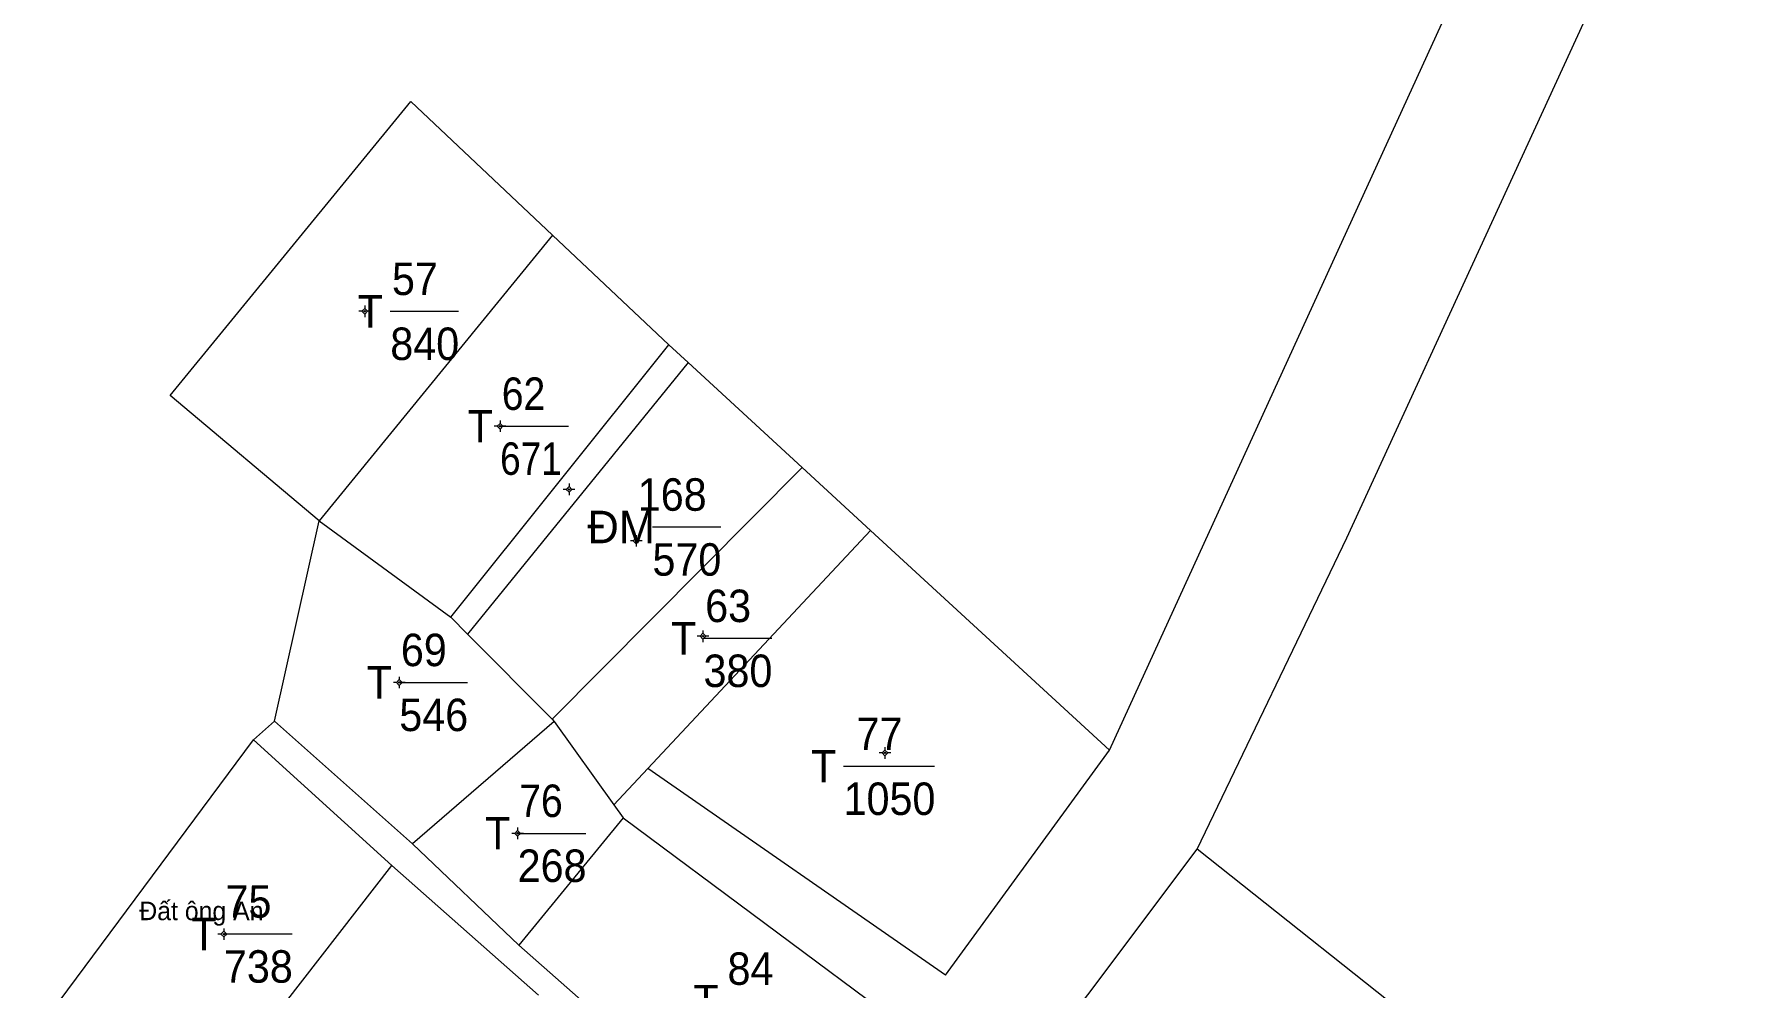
# Model space of a CAD drawing. Header units: metres. Extents: x 398630 to 399834, y 49516 to 50842.
# Drawn here: x 399442.9 to 399626.5, y 49874.3 to 49977.1 of the extents above; entities that cross this region are included whole.
import ezdxf

# ---------------------------------------------------------------- set-up
doc = ezdxf.new("R2010")
doc.units = ezdxf.units.M
doc.header["$LTSCALE"] = 1.4
for name, color, linetype, lineweight in [('15', 7, 'Continuous', 13), ('22', 7, 'Continuous', 13), ('51', 7, 'Continuous', 13)]:
    doc.layers.add(name, color=color, linetype=linetype, lineweight=lineweight)
doc.layers.add('2', color=7, linetype='Continuous')

msp = doc.modelspace()

# ---------------------------------------------------------------- hatches: boundary and pattern name
at = {"layer": '51'}
for points in [[(399478.575, 49947.25, 1), (399478.425, 49947.25, 1)], [(399478.575, 49947.25, 1), (399478.425, 49947.25, 1)], [(399478.575, 49947.25, 1), (399478.425, 49947.25, 1)], [(399493.165, 49934.86, 1), (399493.015, 49934.86, 1)], [(399493.165, 49934.86, 1), (399493.015, 49934.86, 1)], [(399493.165, 49934.86, 1), (399493.015, 49934.86, 1)], [(399500.595, 49928.05, 1), (399500.445, 49928.05, 1)], [(399500.595, 49928.05, 1), (399500.445, 49928.05, 1)], [(399500.595, 49928.05, 1), (399500.445, 49928.05, 1)], [(399507.825, 49922.5, 1), (399507.675, 49922.5, 1)], [(399507.825, 49922.5, 1), (399507.675, 49922.5, 1)], [(399507.825, 49922.5, 1), (399507.675, 49922.5, 1)], [(399515.015, 49912.23, 1), (399514.865, 49912.23, 1)], [(399515.015, 49912.23, 1), (399514.865, 49912.23, 1)], [(399515.015, 49912.23, 1), (399514.865, 49912.23, 1)], [(399482.305, 49907.24, 1), (399482.155, 49907.24, 1)], [(399482.305, 49907.24, 1), (399482.155, 49907.24, 1)], [(399482.305, 49907.24, 1), (399482.155, 49907.24, 1)], [(399534.625, 49899.65, 1), (399534.475, 49899.65, 1)], [(399534.625, 49899.65, 1), (399534.475, 49899.65, 1)], [(399534.625, 49899.65, 1), (399534.475, 49899.65, 1)], [(399495.045, 49890.98, 1), (399494.895, 49890.98, 1)], [(399495.045, 49890.98, 1), (399494.895, 49890.98, 1)], [(399495.045, 49890.98, 1), (399494.895, 49890.98, 1)], [(399463.405, 49880.12, 1), (399463.255, 49880.12, 1)], [(399463.405, 49880.12, 1), (399463.255, 49880.12, 1)], [(399463.405, 49880.12, 1), (399463.255, 49880.12, 1)]]:
    msp.add_hatch(color=256, dxfattribs=at).paths.add_polyline_path(points)

# ---------------------------------------------------------------- linework, layer by layer
at = {"layer": '15'}
for p, q in [((399481.26, 49947.25), (399488.61, 49947.25)), ((399493.09, 49934.86), (399500.44, 49934.86)), ((399509.5, 49924), (399516.85, 49924)), ((399515, 49912), (399522.35, 49912)), ((399482.23, 49907.24), (399489.58, 49907.24)), ((399530.09, 49898.22), (399539.89, 49898.22)), ((399494.98, 49890.98), (399502.33, 49890.98)), ((399463.34, 49880.13), (399470.68, 49880.13))]:
    msp.add_line(p, q, dxfattribs=at)
at = {"layer": '22'}
for p, q in [((399487.77, 49914.27), (399511.27, 49943.65)), ((399513.36, 49941.72), (399489.57, 49912.46)), ((399525.62, 49930.41), (399498.69, 49903.29)), ((399532.98, 49923.63), (399525.62, 49930.41)), ((399466.52, 49901.05), (399468.77, 49903.08)), ((399498.93, 49903.04), (399505.34, 49894.05)), ((399541.05, 49875.69), (399558.73, 49899.93)), ((399541.05, 49875.69), (399509.01, 49897.98)), ((399459.48, 49859.2), (399481.41, 49887.52))]:
    msp.add_line(p, q, dxfattribs=at)
for points in [[(399558.73, 49899.93), (399643.23, 50084.85), (399650.64, 50096.13)], [(399568.19, 49889.26), (399584.31, 49922.83), (399655.65, 50078.11)], [(399473.61, 49924.65), (399457.53, 49938.16), (399483.46, 49969.86), (399498.74, 49955.46)], [(399498.74, 49955.46), (399473.61, 49924.65), (399487.77, 49914.27)], [(399525.62, 49930.41), (399513.36, 49941.72), (399511.27, 49943.65), (399498.74, 49955.46)], [(399495.09, 49878.93), (399483.66, 49889.84), (399468.77, 49903.08), (399473.61, 49924.65)], [(399558.73, 49899.93), (399532.98, 49923.63), (399509.01, 49897.98), (399505.34, 49894.05)], [(399487.77, 49914.27), (399489.57, 49912.46), (399498.69, 49903.29), (399498.93, 49903.04), (399483.66, 49889.84)], [(399447.5, 49823.34), (399469.69, 49849.21), (399459.48, 49859.2), (399455.9, 49861.85), (399442.89, 49869.22), (399466.52, 49901.05), (399481.41, 49887.52), (399497.22, 49873.54)], [(399505.34, 49894.05), (399506.34, 49892.65), (399495.09, 49878.93)], [(399506.34, 49892.65), (399536.87, 49869.96), (399524.31, 49853.15), (399495.09, 49878.93)], [(399519.14, 49823.88), (399544.63, 49857.86), (399568.19, 49889.26)], [(399631.28, 49844.29), (399616.31, 49852.3), (399594.87, 49868.07), (399568.19, 49889.26)]]:
    msp.add_lwpolyline(points, dxfattribs=at)
at = {"layer": '51'}
for p, q in [((399478.5, 49947.88), (399478.5, 49947.56)), ((399478.5, 49947.88), (399478.5, 49947.56)), ((399478.5, 49947.88), (399478.5, 49947.56)), ((399478.19, 49947.25), (399477.88, 49947.25)), ((399478.19, 49947.25), (399477.88, 49947.25)), ((399478.19, 49947.25), (399477.88, 49947.25)), ((399478.5, 49946.94), (399478.5, 49946.62)), ((399478.5, 49946.94), (399478.5, 49946.62)), ((399478.5, 49946.94), (399478.5, 49946.62)), ((399479.12, 49947.25), (399478.81, 49947.25)), ((399479.12, 49947.25), (399478.81, 49947.25)), ((399479.12, 49947.25), (399478.81, 49947.25)), ((399492.78, 49934.86), (399492.46, 49934.86)), ((399492.78, 49934.86), (399492.46, 49934.86)), ((399492.78, 49934.86), (399492.46, 49934.86)), ((399493.09, 49935.48), (399493.09, 49935.17)), ((399493.09, 49935.48), (399493.09, 49935.17)), ((399493.09, 49935.48), (399493.09, 49935.17)), ((399493.72, 49934.86), (399493.4, 49934.86)), ((399493.72, 49934.86), (399493.4, 49934.86)), ((399493.72, 49934.86), (399493.4, 49934.86)), ((399493.09, 49934.55), (399493.09, 49934.24)), ((399493.09, 49934.55), (399493.09, 49934.24)), ((399493.09, 49934.55), (399493.09, 49934.24)), ((399500.21, 49928.05), (399499.9, 49928.05)), ((399500.21, 49928.05), (399499.9, 49928.05)), ((399500.21, 49928.05), (399499.9, 49928.05)), ((399500.52, 49928.68), (399500.52, 49928.36)), ((399500.52, 49928.68), (399500.52, 49928.36)), ((399500.52, 49928.68), (399500.52, 49928.36)), ((399500.52, 49927.74), (399500.52, 49927.42)), ((399500.52, 49927.74), (399500.52, 49927.42)), ((399500.52, 49927.74), (399500.52, 49927.42)), ((399501.14, 49928.05), (399500.83, 49928.05)), ((399501.14, 49928.05), (399500.83, 49928.05)), ((399501.14, 49928.05), (399500.83, 49928.05)), ((399507.44, 49922.5), (399507.12, 49922.5)), ((399507.44, 49922.5), (399507.12, 49922.5)), ((399507.44, 49922.5), (399507.12, 49922.5)), ((399507.75, 49923.12), (399507.75, 49922.81)), ((399507.75, 49923.12), (399507.75, 49922.81)), ((399507.75, 49923.12), (399507.75, 49922.81)), ((399507.75, 49922.19), (399507.75, 49921.88)), ((399507.75, 49922.19), (399507.75, 49921.88)), ((399507.75, 49922.19), (399507.75, 49921.88)), ((399508.38, 49922.5), (399508.06, 49922.5)), ((399508.38, 49922.5), (399508.06, 49922.5)), ((399508.38, 49922.5), (399508.06, 49922.5)), ((399514.94, 49912.86), (399514.94, 49912.54)), ((399514.94, 49912.86), (399514.94, 49912.54)), ((399514.94, 49912.86), (399514.94, 49912.54)), ((399514.63, 49912.23), (399514.32, 49912.23)), ((399514.63, 49912.23), (399514.32, 49912.23)), ((399514.63, 49912.23), (399514.32, 49912.23)), ((399514.94, 49911.92), (399514.94, 49911.6)), ((399514.94, 49911.92), (399514.94, 49911.6)), ((399514.94, 49911.92), (399514.94, 49911.6)), ((399515.56, 49912.23), (399515.25, 49912.23)), ((399515.56, 49912.23), (399515.25, 49912.23)), ((399515.56, 49912.23), (399515.25, 49912.23)), ((399481.92, 49907.24), (399481.6, 49907.24)), ((399481.92, 49907.24), (399481.6, 49907.24)), ((399481.92, 49907.24), (399481.6, 49907.24)), ((399482.23, 49907.86), (399482.23, 49907.55)), ((399482.23, 49907.86), (399482.23, 49907.55)), ((399482.23, 49907.86), (399482.23, 49907.55)), ((399482.86, 49907.24), (399482.54, 49907.24)), ((399482.86, 49907.24), (399482.54, 49907.24)), ((399482.86, 49907.24), (399482.54, 49907.24)), ((399482.23, 49906.93), (399482.23, 49906.62)), ((399482.23, 49906.93), (399482.23, 49906.62)), ((399482.23, 49906.93), (399482.23, 49906.62)), ((399534.55, 49900.28), (399534.55, 49899.96)), ((399534.55, 49900.28), (399534.55, 49899.96)), ((399534.55, 49900.28), (399534.55, 49899.96)), ((399534.24, 49899.65), (399533.92, 49899.65)), ((399534.24, 49899.65), (399533.92, 49899.65)), ((399534.24, 49899.65), (399533.92, 49899.65)), ((399534.55, 49899.34), (399534.55, 49899.02)), ((399534.55, 49899.34), (399534.55, 49899.02)), ((399534.55, 49899.34), (399534.55, 49899.02)), ((399535.18, 49899.65), (399534.86, 49899.65)), ((399535.18, 49899.65), (399534.86, 49899.65)), ((399535.18, 49899.65), (399534.86, 49899.65)), ((399494.66, 49890.98), (399494.34, 49890.98)), ((399494.66, 49890.98), (399494.34, 49890.98)), ((399494.66, 49890.98), (399494.34, 49890.98)), ((399494.97, 49891.6), (399494.97, 49891.29)), ((399494.97, 49891.6), (399494.97, 49891.29)), ((399494.97, 49891.6), (399494.97, 49891.29)), ((399494.97, 49890.67), (399494.97, 49890.36)), ((399494.97, 49890.67), (399494.97, 49890.36)), ((399494.97, 49890.67), (399494.97, 49890.36)), ((399495.6, 49890.98), (399495.28, 49890.98)), ((399495.6, 49890.98), (399495.28, 49890.98)), ((399495.6, 49890.98), (399495.28, 49890.98)), ((399463.02, 49880.12), (399462.7, 49880.12)), ((399463.02, 49880.12), (399462.7, 49880.12)), ((399463.02, 49880.12), (399462.7, 49880.12)), ((399463.33, 49880.74), (399463.33, 49880.43)), ((399463.33, 49880.74), (399463.33, 49880.43)), ((399463.33, 49880.74), (399463.33, 49880.43)), ((399463.33, 49879.81), (399463.33, 49879.5)), ((399463.33, 49879.81), (399463.33, 49879.5)), ((399463.33, 49879.81), (399463.33, 49879.5)), ((399463.96, 49880.12), (399463.64, 49880.12)), ((399463.96, 49880.12), (399463.64, 49880.12)), ((399463.96, 49880.12), (399463.64, 49880.12))]:
    msp.add_line(p, q, dxfattribs=at)
for points in [[(399478.5, 49947.56), (399478.19, 49947.25), (399478.5, 49946.94), (399478.81, 49947.25)], [(399478.5, 49947.56), (399478.19, 49947.25), (399478.5, 49946.94), (399478.81, 49947.25)], [(399478.5, 49947.56), (399478.19, 49947.25), (399478.5, 49946.94), (399478.81, 49947.25)], [(399493.09, 49935.17), (399492.78, 49934.86), (399493.09, 49934.55), (399493.4, 49934.86)], [(399493.09, 49935.17), (399492.78, 49934.86), (399493.09, 49934.55), (399493.4, 49934.86)], [(399493.09, 49935.17), (399492.78, 49934.86), (399493.09, 49934.55), (399493.4, 49934.86)], [(399500.52, 49928.36), (399500.21, 49928.05), (399500.52, 49927.74), (399500.83, 49928.05)], [(399500.52, 49928.36), (399500.21, 49928.05), (399500.52, 49927.74), (399500.83, 49928.05)], [(399500.52, 49928.36), (399500.21, 49928.05), (399500.52, 49927.74), (399500.83, 49928.05)], [(399507.75, 49922.81), (399507.44, 49922.5), (399507.75, 49922.19), (399508.06, 49922.5)], [(399507.75, 49922.81), (399507.44, 49922.5), (399507.75, 49922.19), (399508.06, 49922.5)], [(399507.75, 49922.81), (399507.44, 49922.5), (399507.75, 49922.19), (399508.06, 49922.5)], [(399514.94, 49912.54), (399514.63, 49912.23), (399514.94, 49911.92), (399515.25, 49912.23)], [(399514.94, 49912.54), (399514.63, 49912.23), (399514.94, 49911.92), (399515.25, 49912.23)], [(399514.94, 49912.54), (399514.63, 49912.23), (399514.94, 49911.92), (399515.25, 49912.23)], [(399482.23, 49907.55), (399481.92, 49907.24), (399482.23, 49906.93), (399482.54, 49907.24)], [(399482.23, 49907.55), (399481.92, 49907.24), (399482.23, 49906.93), (399482.54, 49907.24)], [(399482.23, 49907.55), (399481.92, 49907.24), (399482.23, 49906.93), (399482.54, 49907.24)], [(399534.55, 49899.96), (399534.24, 49899.65), (399534.55, 49899.34), (399534.86, 49899.65)], [(399534.55, 49899.96), (399534.24, 49899.65), (399534.55, 49899.34), (399534.86, 49899.65)], [(399534.55, 49899.96), (399534.24, 49899.65), (399534.55, 49899.34), (399534.86, 49899.65)], [(399494.97, 49891.29), (399494.66, 49890.98), (399494.97, 49890.67), (399495.28, 49890.98)], [(399494.97, 49891.29), (399494.66, 49890.98), (399494.97, 49890.67), (399495.28, 49890.98)], [(399494.97, 49891.29), (399494.66, 49890.98), (399494.97, 49890.67), (399495.28, 49890.98)], [(399463.33, 49880.43), (399463.02, 49880.12), (399463.33, 49879.81), (399463.64, 49880.12)], [(399463.33, 49880.43), (399463.02, 49880.12), (399463.33, 49879.81), (399463.64, 49880.12)], [(399463.33, 49880.43), (399463.02, 49880.12), (399463.33, 49879.81), (399463.64, 49880.12)]]:
    msp.add_lwpolyline(points, close=True, dxfattribs=at)
for centre in [(399478.5, 49947.25), (399478.5, 49947.25), (399478.5, 49947.25), (399493.09, 49934.86), (399493.09, 49934.86), (399493.09, 49934.86), (399500.52, 49928.05), (399500.52, 49928.05), (399500.52, 49928.05), (399507.75, 49922.5), (399507.75, 49922.5), (399507.75, 49922.5), (399514.94, 49912.23), (399514.94, 49912.23), (399514.94, 49912.23), (399482.23, 49907.24), (399482.23, 49907.24), (399482.23, 49907.24), (399534.55, 49899.65), (399534.55, 49899.65), (399534.55, 49899.65), (399494.97, 49890.98), (399494.97, 49890.98), (399494.97, 49890.98), (399463.33, 49880.12), (399463.33, 49880.12), (399463.33, 49880.12)]:
    msp.add_circle(centre, 0.075, dxfattribs=at)

# ---------------------------------------------------------------- texts
at = {"layer": '15'}
for s, width, p in [('57', 0.95, (399481.44, 49949)), ('T', 0.95, (399477.76, 49945.5)), ('840', 0.95, (399481.26, 49942)), ('62', 0.9, (399493.27, 49936.62)), ('T', 0.95, (399489.59, 49933.12)), ('671', 0.85, (399493.09, 49929.62)), ('168', 0.95, (399507.92, 49925.75)), ('570', 0.95, (399509.5, 49918.75)), ('63', 0.95, (399515.18, 49913.75)), ('T', 0.95, (399511.5, 49910.25)), ('69', 0.95, (399482.4, 49909)), ('T', 0.95, (399478.73, 49905.5)), ('380', 0.95, (399515, 49906.75)), ('546', 0.95, (399482.23, 49902)), ('77', 0.95, (399531.49, 49899.96)), ('T', 0.95, (399526.59, 49896.46)), ('76', 0.9, (399495.15, 49892.74)), ('1050', 0.95, (399530.09, 49892.96)), ('T', 0.95, (399491.48, 49889.24)), ('268', 0.95, (399494.98, 49885.74)), ('75', 0.95, (399463.51, 49881.88)), ('T', 0.95, (399459.84, 49878.38)), ('738', 0.95, (399463.34, 49874.88)), ('84', 0.95, (399517.59, 49874.65)), ('T', 0.95, (399513.92, 49871.15))]:
    msp.add_text(s, height=3.5, dxfattribs=dict(at, width=width)).set_placement(p)
msp.add_text('ĐM', height=3.5, dxfattribs=at).set_placement((399502.5, 49922.25))
at = {"layer": '2'}
msp.add_text('Đất ông An', height=2, dxfattribs=at).set_placement((399454.22, 49881.62))

doc.saveas('drawing.dxf')
